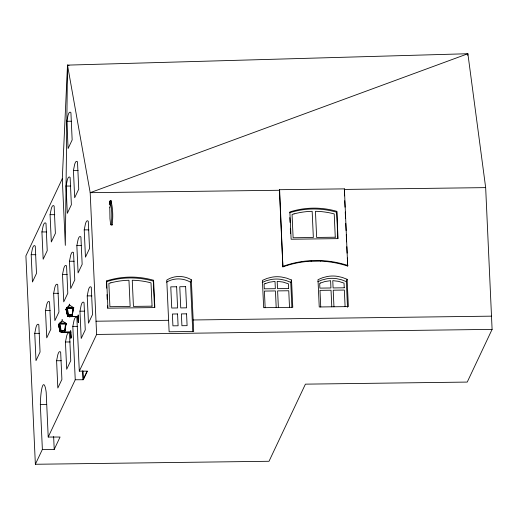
<?xml version="1.0" encoding="UTF-8"?>
<svg xmlns="http://www.w3.org/2000/svg" width="518" height="518" viewBox="0 0 518 518"><rect width="100%" height="100%" fill="white"/><g stroke="black" fill="none" stroke-linecap="round" stroke-linejoin="round"><path stroke-width="0.78" d="M69.069 65.553L67.508 65.119L65.32 245.383L62.296 178.742L67.508 65.119L467.877 53.73L485.664 187.62L492.1 329.377L467.236 382.077L305.419 384.149L269.023 461.279L35.366 464.27L25.9 255.873L62.296 178.742M70.578 330.762L71.121 337.84L70.798 338.079L70.552 332.18L70.798 338.079M78.03 315.041L78.574 322.118L78.25 322.358L78.004 316.459L78.25 322.358M467.741 55.342L467.877 53.73L90.184 192.683L96.626 334.44L79.306 371.147L87.128 371.141L83.061 379.752L75.239 379.759L48.213 437.043L60.062 437.037L54.222 449.417L42.372 449.423L35.366 464.27M64.769 330.478L64.62 331.973L66.064 323.608L65.553 324.702M72.255 314.905L72.397 313.474M72.811 312.412L73.206 309.317M72.073 316.245L73.517 307.886M31.19 254.707L32.394 248.769A30.309 4.403 90 0 1 33.767 245.856L34.499 245.584L35.25 246.102L36.493 273.4L32.427 282.006L31.19 254.707L35.884 254.707M41.926 231.947L43.13 226.01A30.309 4.403 90 0 1 44.509 223.096L45.241 222.824L45.992 223.342L47.229 250.641L43.169 259.246L41.926 231.947L46.62 231.947M50.078 214.679L51.282 208.741A30.309 4.403 90 0 1 52.655 205.827L53.386 205.555L54.137 206.067L55.381 233.365L51.321 241.977L50.078 214.679L54.772 214.679M66.854 121.244L68.059 115.307A30.309 4.403 90 0 1 69.431 112.393L70.163 112.121L70.914 112.633L72.157 139.931L68.091 148.543L66.854 121.244L71.549 121.244M34.758 333.339L35.962 327.402A30.309 4.403 90 0 1 37.335 324.488L38.073 324.216L38.824 324.734L40.061 352.033L36.001 360.638L34.758 333.339L39.452 333.339M45.5 310.58L46.704 304.642A30.309 4.403 90 0 1 48.077 301.729L48.809 301.457L49.56 301.975L50.803 329.273L46.737 337.878L45.5 310.58L50.194 310.58M66.064 186.059L67.269 180.115A30.309 4.403 90 0 1 68.641 177.208L69.38 176.929L70.131 177.447L71.367 204.746L67.308 213.358L66.064 186.059L70.759 186.053M53.652 293.311L54.856 287.373A30.309 4.403 90 0 1 56.229 284.46L56.961 284.188L57.712 284.706L58.948 311.998L54.889 320.61L53.652 293.311L58.34 293.311M73.433 170.441L74.637 164.504A30.309 4.403 90 0 1 76.01 161.59L76.748 161.318L77.499 161.83L78.736 189.128L74.676 197.74L73.433 170.441L78.127 170.441M62.503 274.553L63.708 268.609A30.309 4.403 90 0 1 65.08 265.702L65.812 265.423L66.563 265.941L67.8 293.24L63.74 301.852L62.503 274.553L67.198 274.546M69.483 261.247L70.688 255.303A30.309 4.403 90 0 1 72.06 252.395L72.792 252.117L73.543 252.635L74.78 279.934L70.72 288.545L69.483 261.247L74.178 261.24M56.598 360.735L57.802 354.791A30.309 4.403 90 0 1 59.175 351.884L59.907 351.605L60.658 352.123L61.901 379.422L57.835 388.034L56.598 360.735L61.292 360.729M76.852 245.629L78.056 239.685A30.309 4.403 90 0 1 79.429 236.778L80.16 236.499L80.912 237.017L82.155 264.316L78.088 272.928L76.852 245.629L81.546 245.623M65.449 341.971L66.654 336.033A30.309 4.403 90 0 1 68.026 333.119L68.758 332.847L69.509 333.365L70.752 360.664L66.686 369.269L65.449 341.971L70.144 341.971M84.22 229.869L85.425 223.925A30.309 4.403 90 0 1 86.797 221.018L87.529 220.739L88.28 221.257L89.523 248.556L85.457 257.168L84.22 229.869L88.915 229.862M75.239 379.759L72.818 326.359L74.022 320.415A30.309 4.403 90 0 1 75.395 317.508L76.127 317.23L76.878 317.748L79.306 371.147M79.96 311.188L81.164 305.244A30.309 4.403 90 0 1 82.543 302.337L83.275 302.059L84.026 302.577L85.263 329.875L81.203 338.487L79.96 311.188L84.654 311.182M87.218 295.882L88.423 289.938A30.309 4.403 90 0 1 89.795 287.03L90.527 286.758L91.278 287.27L92.521 314.568L88.455 323.18L87.218 295.882L91.913 295.882M111.117 201.606L111.208 203.542L111.519 203.205C112.995 210.302 113.079 217.871 112.108 225.058L111.597 224.495M59.156 325.673L59.855 328.554M67.968 315.831L66.79 310.625M111.208 203.542L111.15 200.777L110.198 200.79L109.298 204.163L110.243 204.183L110.677 202.875M109.298 204.163L110.166 201.573M111.15 200.777L110.133 200.971L110.25 203.529L110.198 200.79M106.676 280.885L106.397 281.727A78.257 74.411 18.5 0 1 153.315 281.125L153.593 280.283A78.257 74.411 18.5 0 0 106.676 280.885L107.919 308.178L154.837 307.582L153.593 280.283M192.754 331.488L190.514 282.2L191.33 279.765C183.864 275.356 174.087 275.336 166.77 280.083L169.121 331.792L193.68 331.475L191.33 279.765M279.422 190.261L279.61 189.698L344.405 188.869L347.695 266.051A96.549 91.803 18.5 0 0 320.564 261.13L309.557 261.273A96.549 91.803 18.5 0 0 282.899 266.88L279.422 190.261L90.184 192.683L67.508 65.119M282.899 266.88L279.61 189.698M291.887 307.219L290.76 282.336L291.537 280.011L286.681 278.147L281.753 277.046A30.309 28.82 18.5 0 0 271.911 277.169L267.094 278.399L262.412 280.387L263.649 307.686L292.774 307.31L291.537 280.011M311.13 261.208L311.318 260.645M337.723 238.675L336.797 211.331A78.257 74.411 18.5 0 0 289.879 211.933L291.122 239.232L338.04 238.63L336.797 211.331M344.509 195.882L344.405 188.869M320.564 261.13L320.752 260.567A96.549 91.803 18.5 0 1 347.889 265.488M347.513 307.31L346.348 281.624L347.125 279.299L342.269 277.434L337.341 276.334A30.309 28.82 18.5 0 0 327.499 276.457L322.682 277.687L318 279.675L319.243 306.973L348.361 306.598L347.125 279.299M65.508 325.252L66.323 323.523L62.581 321.102L61.888 321.108L59.214 323.53L58.353 325.349L59.415 323.53M66.867 307.809L65.805 309.622L66.66 307.809L69.341 305.38L70.027 305.38L73.77 307.802L73.213 308.981M66.764 308.339L67.23 307.355L72.986 307.349M59.499 324.1L60.658 330.562L60.12 331.507L58.735 325.531L59.402 324.113M67.573 315.786L68.111 314.84L67.573 315.786L66.187 309.809L66.951 308.378M60.12 331.507L60.658 330.562M70.739 332.187L60.166 331.973L60.677 330.879L59.376 323.614L66.278 323.608M78.192 316.459L67.612 316.252L68.13 315.158L66.828 307.893L73.731 307.886M62.205 332.459C63.902 332.012 60.651 332.685 62.264 332.18M69.904 315.611L69.205 315.676L69.244 316.524C71.97 316.239 67.975 317.035 69.716 316.459M61.901 332.219L62.574 332.336L61.713 332.284M72.183 315.624L72.514 314.737M71.011 338.079L70.804 330.762M78.458 322.358L78.25 315.041M87.374 371.141L83.314 379.752L82.912 370.985M68.35 306.65L69.257 305.562M61.351 321.827L59.084 324.553L59.777 323.077L65.533 323.077M65.805 309.622L66.537 308.832M69.541 315.715L70.17 315.825M70.28 315.753L70.312 316.343L69.373 316.725L70.273 316.563L69.179 316.673L69.205 315.682M62.833 331.475C60.826 331.131 64.336 331.883 62.03 332.2M69.658 316.731L70.26 316.589L69.127 316.64M62.458 331.332L61.759 331.403L61.797 332.252L62.801 332.336L61.681 332.362M69.503 316.731L78.315 316.459L69.347 316.498M62.05 332.459L70.869 332.18L61.726 332.394L61.752 331.403M166.608 282.155C173.815 277.719 183.275 277.952 190.514 282.2M61.992 332.452L62.503 332.426M262.218 282.433L266.317 280.717L271.134 279.493A30.309 28.82 18.5 0 1 280.976 279.364L285.904 280.465L290.76 282.336M317.806 281.721L321.905 280.005L326.722 278.781A30.309 28.82 18.5 0 1 336.57 278.652L341.491 279.752L346.348 281.624M62.063 319.891C62.018 320.72 62.458 319.541 62.043 320.04M70.157 316.653L69.244 316.524M69.367 316.725L70.17 316.492M69.257 316.699L69.988 316.692M61.804 332.426L62.82 332.291L61.914 332.446L61.953 331.358M69.516 304.17L69.159 304.435L69.671 304.286M61.92 321.613L61.538 321.782M62.769 332.232L61.927 332.446L62.82 332.291M66.187 309.809L67.67 315.766M58.735 325.531L60.217 331.494M62.173 319.897L62.173 320.014M69.529 305.873L69.865 305.873M62.322 331.611L61.681 331.546M62.659 332.336L62.536 332.414M344.217 189.433L485.664 187.62M111.221 224.825L112.173 224.812M96.024 321.218L168.596 320.292M193.156 319.975L491.498 316.155M96.626 334.44L492.1 329.377M69.406 315.637L69.444 316.485L70.312 316.226M66.66 307.809L73.77 307.802M68.13 315.158L72.591 315.151M59.214 323.53L66.323 323.523M72.818 326.359L77.512 326.353M60.677 330.879L65.138 330.879M42.372 449.423L40.333 404.532L46.652 404.526M320.752 260.567L309.745 260.709A96.549 91.803 18.5 0 0 283.087 266.317M70.254 316.615L69.723 316.589L70.111 316.615M62.801 332.336L62.27 332.31L62.697 332.336M65.935 324.274L65.145 330.471L64.653 331.332M66.051 309.531L67.612 316.252M58.605 325.259L60.166 331.973M344.729 200.719L345.027 207.174M345.247 212.011L345.538 218.466M345.759 223.303L346.089 230.562M346.27 234.596L346.6 241.854M346.82 246.691L347.112 253.147M347.332 257.983L347.695 266.051M345.098 306.656L344.347 290.048L333.204 290.19L333.961 306.805M331.785 306.831L331.034 290.216L319.988 290.358L320.746 306.973M289.821 217.592L290.035 222.41M290.326 228.833L290.546 233.65M289.51 307.368L288.759 290.76L277.616 290.902L278.373 307.517M276.198 307.543L275.446 290.928L264.4 291.071L265.151 307.686M153.315 281.125L154.519 307.621M106.43 282.53L106.689 288.15M106.98 294.574L107.2 299.391M107.491 305.814L107.602 308.223M82.666 370.985L83.061 379.752M53.639 436.59L54.222 449.417M48.213 437.043L46.173 392.152A23.375 3.399 90 0 0 42.677 385.703A23.375 3.399 90 0 0 40.333 404.532M289.601 212.775A78.257 74.411 18.5 0 1 336.519 212.179M109.797 207.763L109.965 218.732L110.645 224.508L111.156 225.071C112.128 217.884 112.043 210.314 110.567 203.218L109.797 207.763M65.508 324.106L64.692 330.387L61.079 330.393L59.952 324.119L65.508 324.106M72.954 308.385L72.157 314.659L68.525 314.672L67.411 308.385L72.954 308.385M264.976 283.722L264.083 284.136L264.297 288.83L275.343 288.688L275.013 281.391L269.386 282.226L264.976 283.722M320.564 283.009L319.671 283.424L319.884 288.118L330.931 287.976L330.601 280.678L324.974 281.514L320.564 283.009M294.069 213.882L292.061 214.471L293.117 237.756L313.345 237.497L312.16 211.318L309.162 211.428A75.861 72.132 18.5 0 0 294.069 213.882M110.865 282.828L108.858 283.417L109.913 306.701L130.141 306.442L128.956 280.27L125.958 280.38A75.861 72.132 18.5 0 0 110.865 282.828M335.269 237.218L316.64 237.451L315.456 211.318L316.854 211.331A75.861 72.132 18.5 0 1 332.155 213.39L334.214 213.928L335.269 237.218M176.632 286.771L170.778 286.849L171.743 308.029L177.596 307.957L176.632 286.771M185.632 286.655L179.772 286.732L180.737 307.919L186.59 307.841L185.632 286.655M288.656 288.513L277.512 288.662L277.182 281.358L282.97 282.051L288.442 283.825L288.656 288.513M344.243 287.801L333.1 287.95L332.77 280.646L338.558 281.339L344.03 283.113L344.243 287.801M152.065 306.164L133.437 306.403L132.252 280.264L133.65 280.283A75.861 72.132 18.5 0 1 148.951 282.342L151.01 282.88L152.065 306.164M177.564 313.953L172.384 314.018L172.921 325.835L178.101 325.77L177.564 313.953M186.558 313.837L181.378 313.908L181.915 325.718L187.095 325.654L186.558 313.837"/></g></svg>
